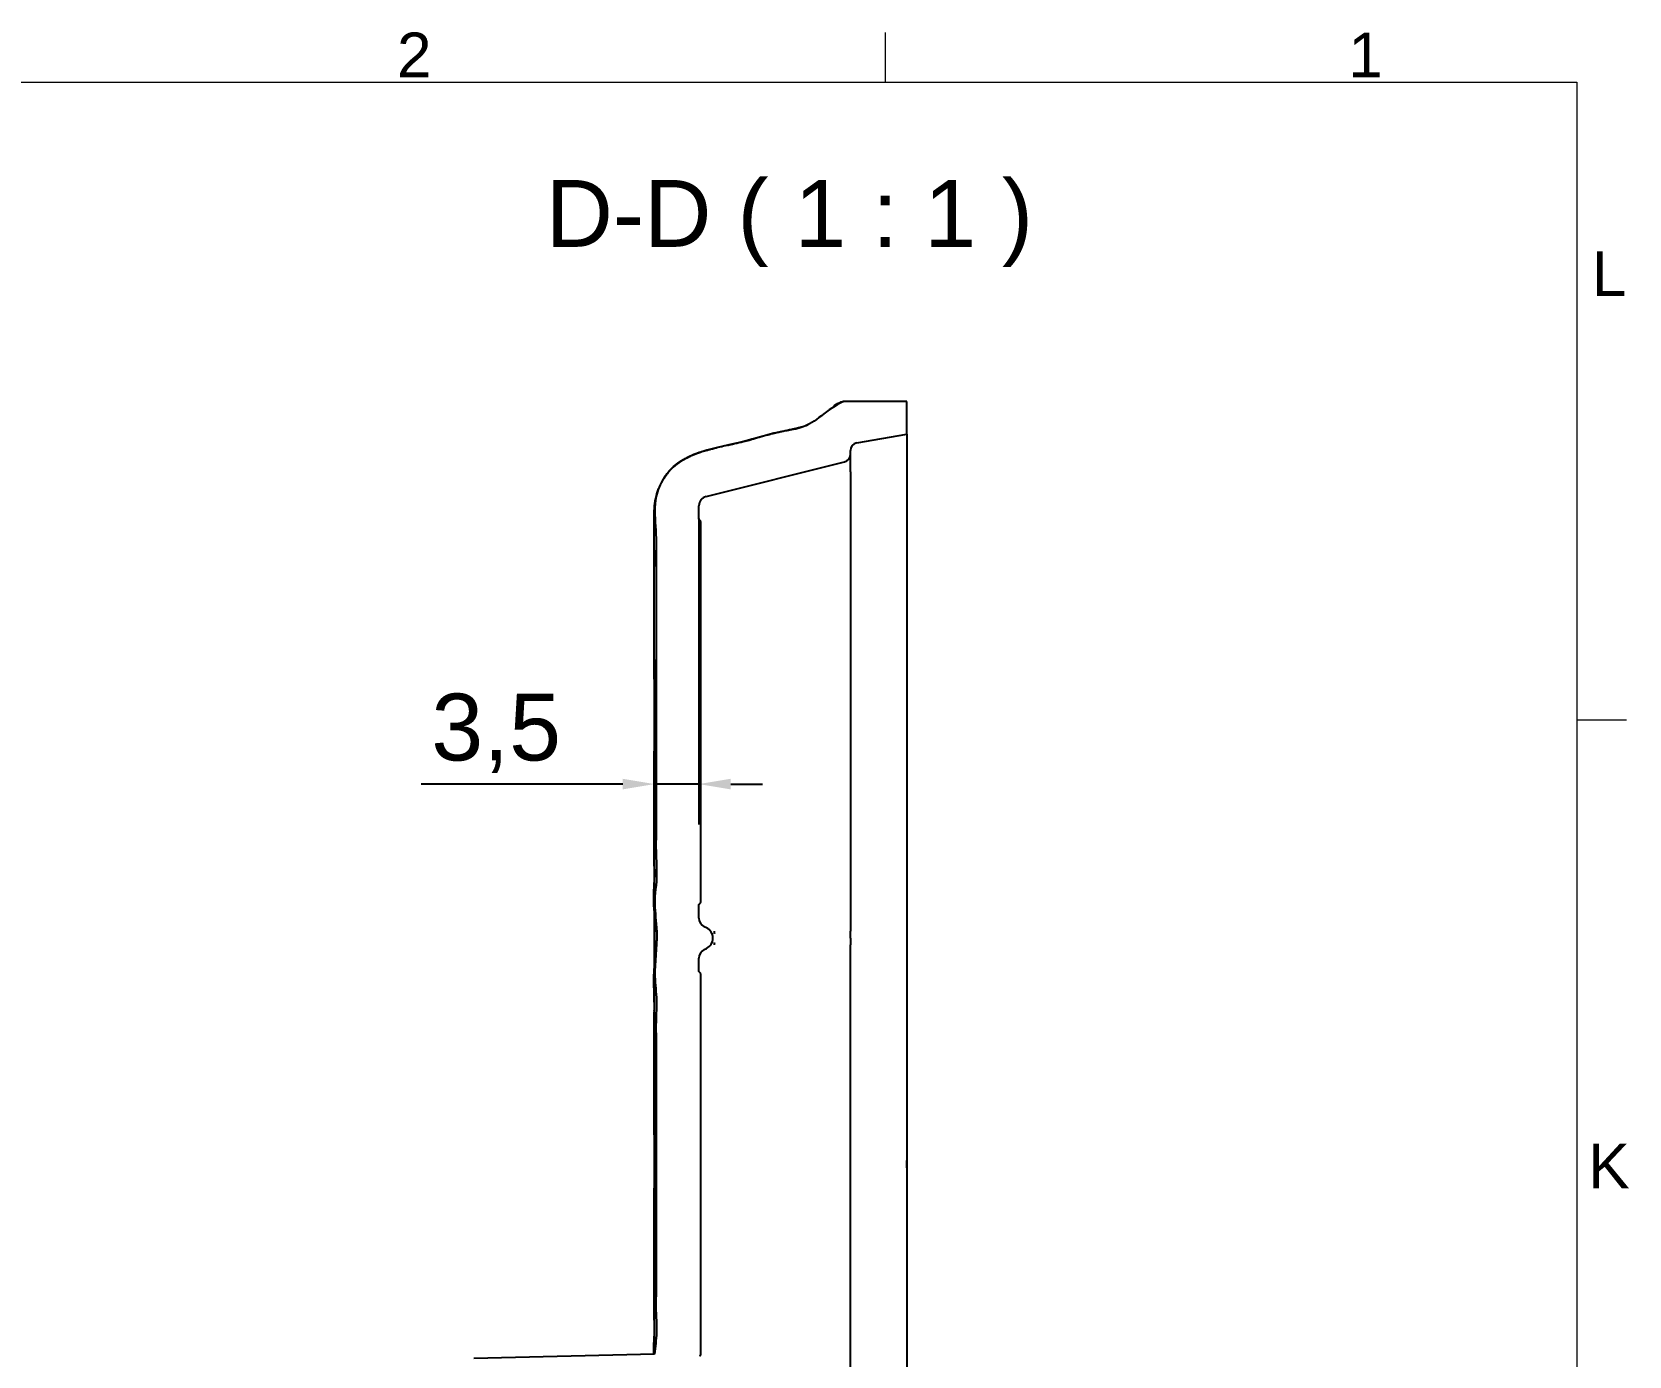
# Model space of a CAD drawing. Header units: millimetres. Extents: x 0 to 1486, y 0 to 1051.
# Drawn here: x 1309.6 to 1466.4, y 901.2 to 1031.2 of the extents above; entities that cross this region are included whole.
import ezdxf

# ---------------------------------------------------------------- set-up
doc = ezdxf.new("R2010")
doc.units = ezdxf.units.MM
doc.header["$LTSCALE"] = 1.25
for name, color, linetype, lineweight, true_color in [('Bemaßungen(DIN)', 7, 'Continuous', 5, 0x262659), ('Bruchlinien(DIN)', 7, 'Continuous', 9, 0x262659), ('Schraffur', 7, 'Continuous', 9, 0x1e1e47), ('Sichtbare Kanten(DIN)', 7, 'Continuous', 25, 0x262659), ('Skizziergeometrie(DIN)', 7, 'Continuous', 9, 0x262659), ('Symbole(DIN)', 7, 'Continuous', 15, 0x262659)]:
    doc.layers.add(name, color=color, linetype=linetype, lineweight=lineweight, true_color=true_color)
doc.styles.add('Aktuell-DIN', font='arial.ttf')
doc.styles.add('Aktuell-DINGroßer Text', font='arial.ttf')
doc.dimstyles.new('STANDARD-DIN', dxfattribs={"dimscale": 1.25, "dimtxt": 5.25, "dimasz": 2.5, "dimexe": 3.175, "dimexo": 0, "dimgap": 0.8, "dimtad": 1, "dimrnd": 1e-08, "dimtxsty": 'Aktuell-DINGroßer Text', "dimcen": 0.09, "dimdle": 10, "dimclrd": 256, "dimclre": 256, "dimclrt": 256, "dimazin": 2, "dimtfac": 0.666667, "dimtmove": 0, "dimatfit": 3, "dimfxl": 1, "dimtolj": 1, "dimlwd": 25, "dimlwe": 25, "dimarcsym": 0})

# ---------------------------------------------------------------- blocks, each defined once
blk = doc.blocks.new('Ränder Standardrahmen')
at = {"layer": 'Skizziergeometrie(DIN)'}
for p, q in [((1114.69, 821), (1114.69, 824.9)), ((1169, 770.92), (1172.9, 770.92))]:
    blk.add_line(p, q, dxfattribs=at)
at = {"layer": 'Skizziergeometrie(DIN)', "flags": 128}
blk.add_lwpolyline([(20, 20), (20, 821), (1169, 821), (1169, 20), (20, 20)], dxfattribs=at)
at = {"layer": 'Symbole(DIN)', "color": 179, "true_color": 0x262659, "char_height": 3.5, "attachment_point": 7, "style": 'Aktuell-DIN'}
for s, insert in [('2', (1076.32, 821.4)), ('1', (1151.04, 821.4)), ('L', (1170.17, 804.21)), ('K', (1169.89, 734.13))]:
    blk.add_mtext(s, dxfattribs=dict(at, insert=insert))
blk = doc.blocks.new('*D90')
at = {"layer": 'Bemaßungen(DIN)', "color": 250, "linetype": 'Continuous', "lineweight": 25, "true_color": 0x3f3f3f, "transparency": 16777216}
for p, q in [((1375.04, 983.41), (1375.04, 953.38)), ((1370.69, 901.4), (1370.69, 961.32)), ((1367.57, 957.35), (1347.77, 957.35)), ((1375.04, 957.35), (1370.69, 957.35)), ((1378.17, 957.35), (1381.29, 957.35))]:
    blk.add_line(p, q, dxfattribs=at)
at = {"layer": 'Bemaßungen(DIN)', "color": 250, "linetype": 'Continuous', "true_color": 0x3f3f3f, "transparency": 16777216}
for points in [[(1367.57, 957.87), (1367.57, 956.83), (1370.69, 957.35)], [(1378.17, 957.87), (1378.17, 956.83), (1375.04, 957.35)]]:
    blk.add_solid(points, dxfattribs=at)
at = {"layer": 'Defpoints', "color": 0, "linetype": 'Continuous', "transparency": 16777216}
for p in [(1375.04, 983.41), (1370.69, 957.35), (1370.69, 901.4)]:
    blk.add_point(p, dxfattribs=at)
at = {"layer": 'Bemaßungen(DIN)', "color": 179, "linetype": 'Continuous', "lineweight": 25, "true_color": 0x262659, "transparency": 16777216, "insert": (1348.77, 966.23), "char_height": 6.562, "attachment_point": 1, "style": 'Aktuell-DINGroßer Text'}
blk.add_mtext('\\A1;3,5', dxfattribs=at)

msp = doc.modelspace()

# ---------------------------------------------------------------- hatches: boundary and pattern name
at = {"layer": 'Schraffur'}
h = msp.add_hatch(dxfattribs=at)
h.set_pattern_fill('ANSI31', color=256, scale=31.75, style=0)
h.set_pattern_definition([(45, (0, 0), (-2.80633, 2.80633), [])])
h.paths.add_polyline_path([(1395.47, 919.666), (1395.47, 920.387), (1395.457, 920.387), (1395.457, 919.666)])

# ---------------------------------------------------------------- linework, layer by layer
at = {"layer": 'Bruchlinien(DIN)'}
for points in [[(1387.261, 993.673), (1387.276, 993.685), (1387.291, 993.697), (1387.306, 993.709)], [(1370.61, 901.396), (1370.61, 901.417), (1370.609, 901.438), (1370.609, 901.46)]]:
    msp.add_open_spline(points, degree=3, dxfattribs=at)
at = {"layer": 'Sichtbare Kanten(DIN)'}
for p, q in [((1389.096, 994.903), (1389.112, 994.903)), ((1389.122, 994.903), (1389.252, 994.903)), ((1389.253, 994.903), (1389.253, 994.903)), ((1395.457, 994.903), (1389.253, 994.903)), ((1395.457, 991.714), (1395.457, 994.903)), ((1382.138, 991.735), (1382.139, 991.735)), ((1390.54, 990.847), (1395.457, 991.714)), ((1395.457, 991.714), (1395.457, 990.729)), ((1389.92, 989.699), (1389.92, 990.109)), ((1389.92, 988.001), (1389.92, 989.699)), ((1395.457, 990.729), (1395.457, 920.387)), ((1375.756, 985.581), (1389.351, 988.971)), ((1389.92, 988.001), (1389.92, 942.899)), ((1375.045, 983.41), (1375.045, 984.672)), ((1375.232, 945.804), (1375.232, 983.076)), ((1375.045, 944.187), (1375.045, 945.47)), ((1375.79, 943.237), (1375.57, 943.345)), ((1389.92, 942.227), (1389.92, 942.899)), ((1375.57, 941.109), (1375.79, 941.216)), ((1389.92, 942.227), (1389.92, 941.555)), ((1389.92, 898.499), (1389.92, 941.555)), ((1375.045, 938.997), (1375.045, 940.267)), ((1375.232, 901.391), (1375.232, 938.664)), ((1395.457, 920.387), (1395.457, 919.666)), ((1395.47, 920.387), (1395.457, 920.387)), ((1395.457, 919.666), (1395.47, 919.666)), ((1395.457, 919.666), (1395.457, 849.324)), ((1395.47, 919.666), (1395.47, 920.387)), ((1370.691, 901.398), (1352.957, 900.964))]:
    msp.add_line(p, q, dxfattribs=at)
for centre, radius, start, end in [((1389.17, 989.699), 0.75, 284, 0), ((1390.67, 990.109), 0.75, 100, 180), ((1375.982, 984.672), 0.938, 104, 180), ((1375.982, 944.187), 0.938, 180, 243.9136), ((1375.295, 942.227), 1.125, 296.0864, 63.9136), ((1375.982, 940.267), 0.938, 116.0864, 180)]:
    msp.add_arc(centre, radius, start, end, dxfattribs=at)
for centre, major_axis, ratio, start_param, end_param in [((1376.585, 942.86), (-0.281, -0.138), 0.6990486, 6.2831847, 6.8238076), ((1376.621, 942.899), (0, 0.313), 0.2419219, 1.5708034, 2.5133213), ((1376.585, 941.594), (-0.281, 0.138), 0.6990486, 5.7459728, 6.2831862), ((1376.621, 941.555), (0, 0.313), 0.2419219, 0.6282714, 1.5707892)]:
    msp.add_ellipse(centre, major_axis=major_axis, ratio=ratio, start_param=start_param, end_param=end_param, dxfattribs=at)
for points, knots in [([(1389.253, 994.903), (1388.991, 994.786), (1388.711, 994.641), (1387.572, 993.957), (1387.01, 993.433), (1385.095, 992.136), (1384.047, 992.137), (1381.793, 991.68), (1380.964, 991.391), (1378.126, 990.639), (1376.616, 990.396), (1374.716, 989.788), (1373.89, 989.471), (1372.58, 988.55), (1372.048, 988.057), (1371.247, 986.817), (1370.984, 986.203), (1370.638, 984.617), (1370.727, 983.664), (1370.843, 981.613), (1370.859, 980.561), (1370.851, 975.711), (1370.846, 972.461), (1370.855, 965.122), (1370.87, 961.034), (1370.837, 955.322), (1370.871, 953.697), (1370.809, 950.509), (1370.873, 950.378), (1370.907, 947.255), (1370.693, 946.68), (1370.722, 944.68), (1370.875, 943.952), (1370.935, 941.23), (1370.694, 939.883), (1370.753, 937.659), (1370.856, 936.903), (1370.903, 935.199), (1370.823, 934.586), (1370.837, 932.147), (1370.863, 931.166), (1370.843, 928.734), (1370.855, 927.282), (1370.842, 921.639), (1370.848, 917.447), (1370.855, 911.957), (1370.841, 911.385), (1370.846, 909.393), (1370.877, 908.863), (1370.837, 906.837), (1370.803, 906.304), (1370.861, 904.785), (1370.906, 904.182), (1370.873, 902.697), (1370.733, 902.086), (1370.691, 901.398)], [-8.212245, -8.212245, -8.212245, -8.212245, -8.0964817, -8.0964817, -7.7735568, -7.7735568, -7.1582184, -7.1582184, -6.7062335, -6.7062335, -6.0271184, -6.0271184, -5.7060989, -5.7060989, -5.490692, -5.490692, -5.322111, -5.322111, -5.0678678, -5.0678678, -4.7910954, -4.7910954, -4.2285052, -4.2285052, -3.5209875, -3.5209875, -3.2398157, -3.2398157, -2.9690243, -2.9690243, -2.699243, -2.699243, -2.4824374, -2.4824374, -2.1782345, -2.1782345, -2.0108675, -2.0108675, -1.8286131, -1.8286131, -1.7059983, -1.7059983, -1.5245831, -1.5245831, -1.0007119, -1.0007119, -0.8384412, -0.8384412, -0.6244585, -0.6244585, -0.4605753, -0.4605753, -0.3532613, -0.3532613, -0.1964448, -0.1964448, -0.1964448, -0.1964448]), ([(1388.29, 994.474), (1388.354, 994.518), (1388.415, 994.558), (1388.527, 994.627), (1388.575, 994.656), (1388.697, 994.723), (1388.75, 994.75), (1388.875, 994.81), (1388.948, 994.843), (1389.047, 994.884), (1389.071, 994.894), (1389.095, 994.903)], [0.508171, 0.508171, 0.508171, 0.508171, 0.57762999, 0.57762999, 0.61643293, 0.61643293, 0.6372295, 0.6372295, 0.65866568, 0.65866568, 0.66533064, 0.66533064, 0.66533064, 0.66533064]), ([(1377.645, 990.583), (1378.045, 990.675), (1378.442, 990.767), (1378.956, 990.89), (1379.161, 990.939), (1379.54, 991.032), (1379.715, 991.075), (1380.011, 991.147), (1380.134, 991.177), (1380.261, 991.208), (1380.266, 991.21), (1380.271, 991.211)], [0, 0, 0, 0, 0.10360424, 0.10360424, 0.15713834, 0.15713834, 0.20003742, 0.20003742, 0.2303044, 0.2303044, 0.23159723, 0.23159723, 0.23159723, 0.23159723]), ([(1377.845, 990.614), (1377.845, 990.614), (1377.845, 990.614), (1377.849, 990.615), (1377.851, 990.615), (1377.858, 990.617), (1377.863, 990.618), (1377.877, 990.621), (1377.886, 990.623), (1377.903, 990.627), (1377.911, 990.629), (1377.934, 990.634), (1377.948, 990.637), (1377.994, 990.648), (1378.025, 990.655), (1378.15, 990.683), (1378.245, 990.705), (1378.624, 990.792), (1378.913, 990.86), (1379.35, 990.967), (1379.508, 991.007), (1380.145, 991.172), (1380.662, 991.324), (1381.312, 991.512), (1381.457, 991.553), (1381.674, 991.613), (1381.748, 991.633), (1381.861, 991.664), (1381.902, 991.675), (1381.953, 991.688), (1381.967, 991.692), (1381.988, 991.697), (1381.996, 991.699), (1382.009, 991.702), (1382.014, 991.704), (1382.021, 991.705), (1382.024, 991.706), (1382.026, 991.707)], [0.0474814, 0.0474814, 0.0474814, 0.0474814, 0.05232103, 0.05232103, 0.05557847, 0.05557847, 0.05863564, 0.05863564, 0.0614263, 0.0614263, 0.06365918, 0.06365918, 0.06731137, 0.06731137, 0.07506196, 0.07506196, 0.09829437, 0.09829437, 0.16843159, 0.16843159, 0.20994454, 0.20994454, 0.33644566, 0.33644566, 0.37256235, 0.37256235, 0.39083499, 0.39083499, 0.40102462, 0.40102462, 0.40556793, 0.40556793, 0.40955478, 0.40955478, 0.41406585, 0.41406585, 0.41905287, 0.41905287, 0.41905287, 0.41905287]), ([(1379.677, 991.05), (1379.677, 991.051), (1379.677, 991.051), (1379.711, 991.059), (1379.736, 991.066), (1379.778, 991.076), (1379.793, 991.08), (1379.828, 991.09), (1379.835, 991.092), (1379.835, 991.092)], [7.748400002, 7.748400002, 7.748400002, 7.748400002, 7.74842541, 7.74842541, 7.761405755, 7.761405755, 7.776894877, 7.776894877, 7.810236433, 7.810236433, 7.810236433, 7.810236433]), ([(1379.964, 991.126), (1379.965, 991.127), (1379.966, 991.127), (1380.013, 991.139), (1380.053, 991.15), (1380.129, 991.17), (1380.161, 991.179), (1380.222, 991.195), (1380.241, 991.2), (1380.245, 991.201), (1380.245, 991.201), (1380.245, 991.201)], [7.109578879, 7.109578879, 7.109578879, 7.109578879, 7.109883155, 7.109883155, 7.128397646, 7.128397646, 7.152069282, 7.152069282, 7.187012535, 7.187012535, 7.190169941, 7.190169941, 7.190169941, 7.190169941]), ([(1381.797, 991.646), (1381.797, 991.646), (1381.797, 991.646), (1381.806, 991.649), (1381.84, 991.658), (1381.891, 991.671)], [0.389806919, 0.389806919, 0.389806919, 0.389806919, 0.396551962, 0.396551962, 0.44588358, 0.44588358, 0.44588358, 0.44588358]), ([(1381.891, 991.672), (1381.909, 991.676), (1381.928, 991.681), (1381.996, 991.699), (1382.059, 991.716), (1382.208, 991.754), (1382.247, 991.764), (1382.247, 991.764)], [0.44611592, 0.44611592, 0.44611592, 0.44611592, 0.46276088, 0.46276088, 0.50007002, 0.50007002, 0.56556289, 0.56556289, 0.56556289, 0.56556289]), ([(1382.214, 991.755), (1382.216, 991.756), (1382.218, 991.756), (1382.253, 991.765), (1382.304, 991.778), (1382.463, 991.818), (1382.587, 991.848), (1382.846, 991.907), (1382.938, 991.927), (1383.051, 991.951), (1383.08, 991.957), (1383.122, 991.966), (1383.13, 991.968), (1383.131, 991.968), (1383.131, 991.968), (1383.131, 991.968)], [0.6630415, 0.6630415, 0.6630415, 0.6630415, 0.66474382, 0.66474382, 0.70069085, 0.70069085, 0.75781713, 0.75781713, 0.81294791, 0.81294791, 0.8643752, 0.8643752, 0.95099508, 0.95099508, 0.95344292, 0.95344292, 0.95344292, 0.95344292]), ([(1382.315, 991.781), (1382.346, 991.789), (1382.381, 991.798), (1382.515, 991.831), (1382.629, 991.858), (1382.865, 991.912), (1382.988, 991.938), (1383.077, 991.956), (1383.088, 991.959), (1383.099, 991.961)], [0.01797576, 0.01797576, 0.01797576, 0.01797576, 0.03446416, 0.03446416, 0.07738283, 0.07738283, 0.11901082, 0.11901082, 0.1255281, 0.1255281, 0.1255281, 0.1255281]), ([(1383.101, 991.961), (1383.102, 991.962), (1383.103, 991.962), (1383.144, 991.972), (1383.188, 991.982), (1383.357, 992.021), (1383.484, 992.05), (1383.687, 992.093), (1383.762, 992.109), (1383.967, 992.152), (1384.118, 992.183), (1384.413, 992.245), (1384.562, 992.276), (1384.997, 992.375), (1385.293, 992.449), (1385.59, 992.551), (1385.602, 992.555), (1385.614, 992.559)], [1.06148321, 1.06148321, 1.06148321, 1.06148321, 1.0619834, 1.0619834, 1.07754612, 1.07754612, 1.12130758, 1.12130758, 1.15379454, 1.15379454, 1.19709705, 1.19709705, 1.23608586, 1.23608586, 1.31034265, 1.31034265, 1.31341482, 1.31341482, 1.31341482, 1.31341482]), ([(1383.894, 992.137), (1383.953, 992.149), (1384.017, 992.163), (1384.24, 992.209), (1384.396, 992.242), (1384.558, 992.279), (1384.6, 992.289), (1384.704, 992.313), (1384.768, 992.329), (1384.936, 992.37), (1385.045, 992.399), (1385.344, 992.484), (1385.538, 992.545), (1385.733, 992.618), (1385.738, 992.62), (1385.742, 992.622)], [0.5089858, 0.5089858, 0.5089858, 0.5089858, 0.53333628, 0.53333628, 0.59409379, 0.59409379, 0.61021422, 0.61021422, 0.62941113, 0.62941113, 0.65884287, 0.65884287, 0.70917606, 0.70917606, 0.71041286, 0.71041286, 0.71041286, 0.71041286]), ([(1371.646, 987.434), (1371.703, 987.522), (1371.761, 987.607), (1371.97, 987.894), (1372.138, 988.093), (1372.547, 988.505), (1372.798, 988.714), (1373.481, 989.195), (1373.936, 989.438), (1374.742, 989.786), (1375.09, 989.911), (1375.66, 990.088), (1375.88, 990.15), (1376.218, 990.239), (1376.339, 990.27), (1376.526, 990.315), (1376.598, 990.333), (1376.687, 990.354), (1376.711, 990.359), (1376.755, 990.37), (1376.773, 990.374), (1376.808, 990.382), (1376.821, 990.385), (1376.844, 990.39), (1376.85, 990.392), (1376.85, 990.392)], [1.82513858, 1.82513858, 1.82513858, 1.82513858, 1.8508348, 1.8508348, 1.91266687, 1.91266687, 1.99041067, 1.99041067, 2.11310624, 2.11310624, 2.2016621, 2.2016621, 2.25622198, 2.25622198, 2.28629045, 2.28629045, 2.30597669, 2.30597669, 2.31524904, 2.31524904, 2.32578356, 2.32578356, 2.34044006, 2.34044006, 2.36097896, 2.36097896, 2.36097896, 2.36097896]), ([(1372.743, 988.652), (1372.743, 988.652), (1372.743, 988.652), (1372.744, 988.653), (1372.75, 988.658), (1372.77, 988.674), (1372.786, 988.687), (1372.832, 988.724), (1372.866, 988.75), (1372.968, 988.827), (1373.042, 988.881), (1373.253, 989.027), (1373.403, 989.123), (1373.762, 989.333), (1373.979, 989.446), (1374.331, 989.609), (1374.454, 989.663), (1374.681, 989.755), (1374.784, 989.795), (1375.039, 989.889), (1375.194, 989.941), (1375.529, 990.048), (1375.713, 990.101), (1375.985, 990.176), (1376.084, 990.202), (1376.239, 990.242), (1376.301, 990.258), (1376.402, 990.283), (1376.445, 990.293), (1376.511, 990.31), (1376.534, 990.315), (1376.571, 990.324), (1376.583, 990.327), (1376.594, 990.329), (1376.596, 990.33), (1376.596, 990.33)], [0.27883018, 0.27883018, 0.27883018, 0.27883018, 0.28008963, 0.28008963, 0.2894392, 0.2894392, 0.30085225, 0.30085225, 0.31833522, 0.31833522, 0.348494, 0.348494, 0.39756331, 0.39756331, 0.46807338, 0.46807338, 0.50286862, 0.50286862, 0.52938638, 0.52938638, 0.56815694, 0.56815694, 0.61557191, 0.61557191, 0.64383657, 0.64383657, 0.66484252, 0.66484252, 0.68230287, 0.68230287, 0.69771423, 0.69771423, 0.71701033, 0.71701033, 0.72908147, 0.72908147, 0.72908147, 0.72908147]), ([(1371.487, 987.182), (1371.621, 987.416), (1371.771, 987.641), (1372.123, 988.092), (1372.331, 988.316), (1372.911, 988.831), (1373.315, 989.096), (1373.726, 989.314)], [0.57517969, 0.57517969, 0.57517969, 0.57517969, 0.63957782, 0.63957782, 0.71237544, 0.71237544, 0.82582535, 0.82582535, 0.82582535, 0.82582535]), ([(1371.656, 987.448), (1371.663, 987.459), (1371.675, 987.476), (1371.721, 987.545), (1371.761, 987.606), (1371.923, 987.82), (1371.98, 987.891), (1372.04, 987.963), (1372.056, 987.982), (1372.064, 987.992), (1372.065, 987.994), (1372.065, 987.994)], [0.11370062, 0.11370062, 0.11370062, 0.11370062, 0.16062385, 0.16062385, 0.25625889, 0.25625889, 0.30180853, 0.30180853, 0.32306484, 0.32306484, 0.32932512, 0.32932512, 0.32932512, 0.32932512]), ([(1370.657, 978.594), (1370.657, 978.594), (1370.657, 978.595), (1370.657, 978.604), (1370.657, 978.616), (1370.656, 978.652), (1370.656, 978.68), (1370.656, 978.759), (1370.655, 978.816), (1370.654, 978.966), (1370.653, 979.067), (1370.651, 979.325), (1370.651, 979.489), (1370.65, 979.92), (1370.651, 980.191), (1370.656, 980.828), (1370.66, 981.213), (1370.663, 981.792), (1370.662, 981.993), (1370.658, 982.376), (1370.655, 982.574), (1370.647, 983.063), (1370.643, 983.357), (1370.65, 983.717), (1370.651, 983.781), (1370.655, 983.894), (1370.657, 983.942), (1370.66, 984.011), (1370.661, 984.032), (1370.663, 984.069), (1370.663, 984.086), (1370.665, 984.114), (1370.665, 984.125), (1370.667, 984.156), (1370.668, 984.172), (1370.669, 984.195), (1370.67, 984.203), (1370.671, 984.227), (1370.672, 984.239), (1370.675, 984.284), (1370.677, 984.314), (1370.683, 984.399), (1370.686, 984.434), (1370.693, 984.516), (1370.696, 984.559), (1370.707, 984.671), (1370.715, 984.746), (1370.726, 984.837), (1370.728, 984.849), (1370.73, 984.862)], [0.926313, 0.926313, 0.926313, 0.926313, 0.93110909, 0.93110909, 0.9409722, 0.9409722, 0.95472373, 0.95472373, 0.97493348, 0.97493348, 1.00437202, 1.00437202, 1.04697786, 1.04697786, 1.11365616, 1.11365616, 1.20429469, 1.20429469, 1.2790516, 1.2790516, 1.34514373, 1.34514373, 1.41800609, 1.41800609, 1.43348513, 1.43348513, 1.44511632, 1.44511632, 1.45009383, 1.45009383, 1.45434916, 1.45434916, 1.45792968, 1.45792968, 1.46518422, 1.46518422, 1.47230475, 1.47230475, 1.48832566, 1.48832566, 1.53634195, 1.53634195, 1.55963305, 1.55963305, 1.57713903, 1.57713903, 1.59857191, 1.59857191, 1.60179098, 1.60179098, 1.60179098, 1.60179098]), ([(1370.644, 983.655), (1370.647, 983.909), (1370.656, 984.162), (1370.7, 984.743), (1370.743, 985.071), (1370.811, 985.393)], [0.28223828, 0.28223828, 0.28223828, 0.28223828, 0.34317627, 0.34317627, 0.42200315, 0.42200315, 0.42200315, 0.42200315]), ([(1370.681, 984.365), (1370.681, 984.365), (1370.681, 984.367), (1370.682, 984.379), (1370.684, 984.394), (1370.689, 984.464), (1370.695, 984.533), (1370.724, 984.838), (1370.761, 985.113), (1370.801, 985.349), (1370.814, 985.426), (1370.859, 985.635), (1370.882, 985.731), (1370.945, 985.959), (1370.986, 986.091), (1371.046, 986.257), (1371.058, 986.289), (1371.071, 986.322)], [0.69323744, 0.69323744, 0.69323744, 0.69323744, 0.70051735, 0.70051735, 0.721343, 0.721343, 0.78382147, 0.78382147, 0.95657104, 0.95657104, 1.02374683, 1.02374683, 1.06286452, 1.06286452, 1.09989632, 1.09989632, 1.10869421, 1.10869421, 1.10869421, 1.10869421]), ([(1375.089, 983.314), (1375.082, 983.32), (1375.075, 983.327), (1375.063, 983.344), (1375.058, 983.353), (1375.048, 983.378), (1375.045, 983.394), (1375.045, 983.41)], [-0.0080354809, -0.0080354809, -0.0080354809, -0.0080354809, -0.0058678977, -0.0058678977, -0.0036945069, -0.0036945069, 0, 0, 0, 0]), ([(1375.143, 983.268), (1375.134, 983.276), (1375.125, 983.284), (1375.107, 983.299), (1375.098, 983.306), (1375.089, 983.314)], [-0.0056041468, -0.0056041468, -0.0056041468, -0.0056041468, -0.0028020453, -0.0028020453, -0.0000084554, -0.0000084554, -0.0000084554, -0.0000084554]), ([(1375.232, 983.076), (1375.232, 983.096), (1375.23, 983.116), (1375.22, 983.156), (1375.213, 983.175), (1375.187, 983.223), (1375.166, 983.249), (1375.143, 983.268)], [-0.015995973, -0.015995973, -0.015995973, -0.015995973, -0.011658944, -0.011658944, -0.0073149, -0.0073149, 0, 0, 0, 0]), ([(1370.662, 981.857), (1370.661, 981.987), (1370.66, 982.116), (1370.658, 982.315), (1370.657, 982.385), (1370.655, 982.455)], [0.137618542, 0.137618542, 0.137618542, 0.137618542, 0.168855138, 0.168855138, 0.185809707, 0.185809707, 0.185809707, 0.185809707]), ([(1370.855, 978.707), (1370.855, 978.708), (1370.855, 978.708), (1370.855, 978.708), (1370.855, 978.708), (1370.855, 978.709), (1370.855, 978.709), (1370.855, 978.711), (1370.855, 978.712), (1370.855, 978.714), (1370.855, 978.716), (1370.855, 978.724), (1370.856, 978.729), (1370.856, 978.788), (1370.856, 978.846), (1370.856, 979.087), (1370.856, 979.279), (1370.856, 979.562), (1370.856, 979.658), (1370.855, 979.851), (1370.855, 979.947), (1370.854, 980.084), (1370.853, 980.135), (1370.853, 980.214), (1370.852, 980.246), (1370.852, 980.299), (1370.851, 980.323), (1370.851, 980.328), (1370.851, 980.328), (1370.851, 980.328)], [0, 0, 0, 0, 0.0000327, 0.0000327, 0.00009811, 0.00009811, 0.00022892, 0.00022892, 0.00049054, 0.00049054, 0.00101379, 0.00101379, 0.00259132, 0.00259132, 0.0175697, 0.0175697, 0.06427335, 0.06427335, 0.08863964, 0.08863964, 0.11607158, 0.11607158, 0.13706937, 0.13706937, 0.15578534, 0.15578534, 0.17347783, 0.17347783, 0.17643584, 0.17643584, 0.17643584, 0.17643584]), ([(1370.644, 950.626), (1370.644, 950.72), (1370.644, 950.813), (1370.645, 951.028), (1370.646, 951.155), (1370.648, 951.512), (1370.651, 951.748), (1370.664, 952.997), (1370.653, 954.004), (1370.652, 956.296), (1370.669, 957.575), (1370.67, 961.19), (1370.68, 963.526), (1370.672, 967.213), (1370.666, 968.576), (1370.659, 971.127), (1370.66, 972.341), (1370.658, 974.143), (1370.656, 974.825), (1370.651, 976.374), (1370.648, 977.251), (1370.649, 978.406), (1370.651, 978.747), (1370.653, 979.092)], [2.7365569, 2.7365569, 2.7365569, 2.7365569, 2.7619543, 2.7619543, 2.7945529, 2.7945529, 2.8499769, 2.8499769, 3.0946993, 3.0946993, 3.4093604, 3.4093604, 3.9670408, 3.9670408, 4.2948134, 4.2948134, 4.5794322, 4.5794322, 4.7476173, 4.7476173, 4.9534358, 4.9534358, 5.0361739, 5.0361739, 5.0361739, 5.0361739]), ([(1370.661, 970.776), (1370.657, 971.271), (1370.654, 971.767), (1370.65, 972.881), (1370.651, 973.501), (1370.656, 974.189), (1370.657, 974.264), (1370.658, 974.339)], [1.87313338, 1.87313338, 1.87313338, 1.87313338, 1.99223126, 1.99223126, 2.14065004, 2.14065004, 2.15876985, 2.15876985, 2.15876985, 2.15876985]), ([(1370.844, 956.446), (1370.844, 956.993), (1370.846, 957.542), (1370.846, 959.581), (1370.842, 961.067), (1370.845, 964.098), (1370.842, 965.636), (1370.844, 967.682), (1370.845, 968.191), (1370.847, 968.871), (1370.848, 969.042), (1370.849, 969.281), (1370.849, 969.351), (1370.849, 969.474), (1370.849, 969.528), (1370.85, 969.578)], [2.4735451, 2.4735451, 2.4735451, 2.4735451, 2.6052303, 2.6052303, 2.9634936, 2.9634936, 3.3326428, 3.3326428, 3.4552285, 3.4552285, 3.4961082, 3.4961082, 3.5129021, 3.5129021, 3.5262158, 3.5262158, 3.5262158, 3.5262158]), ([(1370.667, 958.083), (1370.667, 958.157), (1370.667, 958.231), (1370.667, 960.06), (1370.671, 961.827), (1370.674, 964.494), (1370.674, 965.399), (1370.674, 966.303)], [0.85609326, 0.85609326, 0.85609326, 0.85609326, 0.87395653, 0.87395653, 1.29719522, 1.29719522, 1.51418792, 1.51418792, 1.51418792, 1.51418792]), ([(1370.644, 950.51), (1370.644, 950.608), (1370.643, 950.705), (1370.643, 950.88), (1370.643, 950.949), (1370.644, 951.115), (1370.644, 951.213), (1370.646, 951.469), (1370.647, 951.627), (1370.652, 952.029), (1370.655, 952.274), (1370.657, 952.517)], [0.23027809, 0.23027809, 0.23027809, 0.23027809, 0.26085838, 0.26085838, 0.27845972, 0.27845972, 0.30209121, 0.30209121, 0.3399021, 0.3399021, 0.39880479, 0.39880479, 0.39880479, 0.39880479]), ([(1370.685, 948.128), (1370.685, 948.137), (1370.685, 948.147), (1370.685, 948.176), (1370.686, 948.197), (1370.686, 948.253), (1370.686, 948.29), (1370.685, 948.393), (1370.685, 948.462), (1370.683, 948.662), (1370.68, 948.796), (1370.669, 949.241), (1370.659, 949.554), (1370.649, 950.005), (1370.646, 950.149), (1370.644, 950.39), (1370.644, 950.489), (1370.644, 950.645), (1370.645, 950.706), (1370.645, 950.797), (1370.645, 950.83), (1370.646, 950.877), (1370.646, 950.893), (1370.646, 950.914), (1370.646, 950.92), (1370.646, 950.924), (1370.646, 950.925), (1370.646, 950.925)], [2.0198872, 2.0198872, 2.0198872, 2.0198872, 2.02580683, 2.02580683, 2.03465008, 2.03465008, 2.04501423, 2.04501423, 2.06160395, 2.06160395, 2.09369024, 2.09369024, 2.16845956, 2.16845956, 2.20366639, 2.20366639, 2.22945888, 2.22945888, 2.24778358, 2.24778358, 2.26030822, 2.26030822, 2.26867004, 2.26867004, 2.2747354, 2.2747354, 2.27706569, 2.27706569, 2.27706569, 2.27706569]), ([(1370.883, 948.209), (1370.884, 948.232), (1370.885, 948.258), (1370.888, 948.349), (1370.889, 948.426), (1370.891, 948.581), (1370.891, 948.659), (1370.89, 948.782), (1370.89, 948.829), (1370.889, 948.904), (1370.888, 948.934), (1370.888, 948.968), (1370.888, 948.975), (1370.887, 948.985), (1370.887, 948.988), (1370.887, 948.991), (1370.887, 948.991), (1370.887, 948.992), (1370.887, 948.992), (1370.887, 948.992)], [6.110878493, 6.110878493, 6.110878493, 6.110878493, 6.120269459, 6.120269459, 6.141520662, 6.141520662, 6.161331742, 6.161331742, 6.17338118, 6.17338118, 6.181860291, 6.181860291, 6.183954088, 6.183954088, 6.185000689, 6.185000689, 6.185033391, 6.185033391, 6.185049743, 6.185049743, 6.185049743, 6.185049743]), ([(1370.612, 945.807), (1370.612, 945.807), (1370.612, 945.814), (1370.611, 945.857), (1370.61, 945.909), (1370.61, 945.973), (1370.609, 945.998), (1370.609, 946.052), (1370.609, 946.073), (1370.609, 946.118), (1370.609, 946.14), (1370.609, 946.198), (1370.609, 946.237), (1370.61, 946.317), (1370.61, 946.355), (1370.612, 946.436), (1370.613, 946.479), (1370.618, 946.646), (1370.623, 946.772), (1370.635, 947.057), (1370.644, 947.217), (1370.658, 947.473), (1370.663, 947.574), (1370.673, 947.759), (1370.676, 947.844), (1370.681, 947.978), (1370.683, 948.03), (1370.685, 948.117), (1370.686, 948.15), (1370.686, 948.157), (1370.686, 948.157), (1370.686, 948.157)], [1.48427663, 1.48427663, 1.48427663, 1.48427663, 1.49986879, 1.49986879, 1.54651324, 1.54651324, 1.57765921, 1.57765921, 1.59294652, 1.59294652, 1.60327298, 1.60327298, 1.61564328, 1.61564328, 1.62541071, 1.62541071, 1.63586309, 1.63586309, 1.66575319, 1.66575319, 1.70471781, 1.70471781, 1.73085114, 1.73085114, 1.75643781, 1.75643781, 1.77971022, 1.77971022, 1.80669533, 1.80669533, 1.80956975, 1.80956975, 1.80956975, 1.80956975]), ([(1370.791, 944.11), (1370.779, 944.183), (1370.765, 944.267), (1370.733, 944.469), (1370.714, 944.591), (1370.68, 944.832), (1370.665, 944.953), (1370.642, 945.159), (1370.634, 945.249), (1370.608, 945.613), (1370.607, 945.879), (1370.611, 946.197), (1370.614, 946.287), (1370.617, 946.411), (1370.619, 946.452), (1370.62, 946.494), (1370.621, 946.505), (1370.621, 946.52), (1370.622, 946.527), (1370.622, 946.527), (1370.622, 946.527), (1370.622, 946.527)], [1.13564793, 1.13564793, 1.13564793, 1.13564793, 1.15864862, 1.15864862, 1.1877987, 1.1877987, 1.2168466, 1.2168466, 1.24055903, 1.24055903, 1.32260917, 1.32260917, 1.35751793, 1.35751793, 1.37739621, 1.37739621, 1.3840002, 1.3840002, 1.39011085, 1.39011085, 1.39027594, 1.39027594, 1.39027594, 1.39027594]), ([(1370.887, 941.748), (1370.897, 941.996), (1370.903, 942.245), (1370.903, 942.629), (1370.901, 942.765), (1370.895, 942.991), (1370.891, 943.082), (1370.885, 943.209), (1370.883, 943.246), (1370.88, 943.307), (1370.878, 943.331), (1370.875, 943.377), (1370.874, 943.398), (1370.872, 943.429), (1370.871, 943.44), (1370.87, 943.459), (1370.869, 943.466), (1370.866, 943.519), (1370.865, 943.52), (1370.863, 943.552), (1370.863, 943.552), (1370.861, 943.569), (1370.861, 943.576), (1370.857, 943.609), (1370.856, 943.621), (1370.852, 943.654), (1370.85, 943.669), (1370.845, 943.708), (1370.842, 943.73), (1370.835, 943.783), (1370.832, 943.812), (1370.818, 943.913), (1370.807, 943.996), (1370.78, 944.189), (1370.763, 944.302), (1370.723, 944.586), (1370.7, 944.758), (1370.668, 945.031), (1370.657, 945.135), (1370.64, 945.327), (1370.634, 945.416), (1370.625, 945.574), (1370.622, 945.639), (1370.619, 945.711), (1370.618, 945.731), (1370.618, 945.743), (1370.618, 945.745), (1370.618, 945.745)], [0, 0, 0, 0, 0.05966227, 0.05966227, 0.09226116, 0.09226116, 0.11402075, 0.11402075, 0.1230441, 0.1230441, 0.12910657, 0.12910657, 0.13524476, 0.13524476, 0.14030939, 0.14030939, 0.14554645, 0.14554645, 0.18723336, 0.18723336, 0.29820172, 0.29820172, 0.37223313, 0.37223313, 0.39944279, 0.39944279, 0.41387428, 0.41387428, 0.42568037, 0.42568037, 0.43563855, 0.43563855, 0.45691871, 0.45691871, 0.48503357, 0.48503357, 0.52784349, 0.52784349, 0.5552651, 0.5552651, 0.58241396, 0.58241396, 0.61420539, 0.61420539, 0.63670983, 0.63670983, 0.64429654, 0.64429654, 0.64429654, 0.64429654]), ([(1375.089, 945.566), (1375.098, 945.573), (1375.107, 945.581), (1375.125, 945.596), (1375.134, 945.604), (1375.143, 945.611)], [-0.005606582, -0.005606582, -0.005606582, -0.005606582, -0.0028097036, -0.0028097036, 0, 0, 0, 0]), ([(1375.143, 945.611), (1375.158, 945.624), (1375.172, 945.639), (1375.196, 945.672), (1375.206, 945.69), (1375.227, 945.74), (1375.232, 945.773), (1375.232, 945.804)], [-0.016090389, -0.016090389, -0.016090389, -0.016090389, -0.011741533, -0.011741533, -0.007398395, -0.007398395, -0.000028943, -0.000028943, -0.000028943, -0.000028943]), ([(1375.045, 945.47), (1375.045, 945.48), (1375.046, 945.49), (1375.051, 945.51), (1375.055, 945.52), (1375.067, 945.544), (1375.078, 945.556), (1375.089, 945.566)], [-0.0080133897, -0.0080133897, -0.0080133897, -0.0080133897, -0.0058333677, -0.0058333677, -0.0036602022, -0.0036602022, -0.0000140871, -0.0000140871, -0.0000140871, -0.0000140871]), ([(1370.659, 936.547), (1370.659, 936.547), (1370.659, 936.547), (1370.659, 936.547), (1370.659, 936.551), (1370.659, 936.563), (1370.658, 936.574), (1370.657, 936.615), (1370.657, 936.645), (1370.655, 936.704), (1370.654, 936.727), (1370.654, 936.753), (1370.654, 936.759), (1370.653, 936.769), (1370.653, 936.773), (1370.652, 936.804), (1370.651, 936.831), (1370.649, 936.897), (1370.648, 936.938), (1370.644, 937.061), (1370.641, 937.149), (1370.634, 937.418), (1370.629, 937.609), (1370.626, 937.9), (1370.626, 938.011), (1370.627, 938.193), (1370.628, 938.258), (1370.63, 938.405), (1370.631, 938.498), (1370.638, 938.72), (1370.641, 938.818), (1370.653, 939.035), (1370.661, 939.156), (1370.683, 939.438), (1370.699, 939.603), (1370.733, 939.931), (1370.752, 940.096), (1370.777, 940.321), (1370.785, 940.383), (1370.794, 940.464), (1370.796, 940.487), (1370.8, 940.518), (1370.801, 940.528), (1370.803, 940.55), (1370.804, 940.56), (1370.806, 940.578), (1370.807, 940.585), (1370.809, 940.605), (1370.81, 940.614), (1370.814, 940.647), (1370.816, 940.666), (1370.825, 940.753), (1370.838, 940.892), (1370.852, 941.08), (1370.856, 941.138), (1370.859, 941.188), (1370.86, 941.194), (1370.861, 941.212), (1370.861, 941.215), (1370.863, 941.246), (1370.863, 941.252), (1370.864, 941.267), (1370.864, 941.276), (1370.866, 941.298), (1370.866, 941.309), (1370.868, 941.334), (1370.868, 941.346), (1370.87, 941.381), (1370.871, 941.403), (1370.875, 941.48), (1370.878, 941.534), (1370.882, 941.628), (1370.884, 941.668), (1370.886, 941.716), (1370.886, 941.724), (1370.887, 941.734), (1370.887, 941.737), (1370.887, 941.742), (1370.887, 941.744), (1370.887, 941.747), (1370.887, 941.747), (1370.887, 941.747), (1370.887, 941.747), (1370.887, 941.748), (1370.887, 941.748), (1370.887, 941.748)], [3.95857986, 3.95857986, 3.95857986, 3.95857986, 3.95878419, 3.95878419, 3.96417336, 3.96417336, 3.97197191, 3.97197191, 3.9953355, 3.9953355, 4.03044089, 4.03044089, 4.04274947, 4.04274947, 4.05201306, 4.05201306, 4.06463742, 4.06463742, 4.07922771, 4.07922771, 4.10587481, 4.10587481, 4.15832249, 4.15832249, 4.19472579, 4.19472579, 4.23442749, 4.23442749, 4.28945838, 4.28945838, 4.32077363, 4.32077363, 4.35222291, 4.35222291, 4.39277834, 4.39277834, 4.43277104, 4.43277104, 4.44779612, 4.44779612, 4.45387151, 4.45387151, 4.45716588, 4.45716588, 4.4619491, 4.4619491, 4.4676469, 4.4676469, 4.47952793, 4.47952793, 4.51510952, 4.51510952, 4.62226617, 4.62226617, 4.69663562, 4.69663562, 4.73712292, 4.73712292, 4.7674851, 4.7674851, 4.77263134, 4.77263134, 4.77646105, 4.77646105, 4.77976969, 4.77976969, 4.7828853, 4.7828853, 4.78836899, 4.78836899, 4.80133088, 4.80133088, 4.81103931, 4.81103931, 4.81285955, 4.81285955, 4.81354214, 4.81354214, 4.81405408, 4.81405408, 4.81411047, 4.81411047, 4.81413866, 4.81413866, 4.81415275, 4.81415275, 4.81415275, 4.81415275]), ([(1370.705, 939.662), (1370.71, 939.72), (1370.714, 939.778), (1370.733, 940.024), (1370.75, 940.216), (1370.781, 940.528), (1370.794, 940.65), (1370.817, 940.864), (1370.828, 940.959), (1370.84, 941.072), (1370.843, 941.099), (1370.848, 941.142), (1370.85, 941.161), (1370.853, 941.185), (1370.853, 941.19), (1370.855, 941.202), (1370.855, 941.208), (1370.857, 941.229), (1370.859, 941.244), (1370.863, 941.281), (1370.865, 941.302), (1370.867, 941.322)], [0.55170773, 0.55170773, 0.55170773, 0.55170773, 0.56608992, 0.56608992, 0.61188975, 0.61188975, 0.64147123, 0.64147123, 0.66514606, 0.66514606, 0.67268266, 0.67268266, 0.67887849, 0.67887849, 0.68456205, 0.68456205, 0.68933462, 0.68933462, 0.70365296, 0.70365296, 0.72482279, 0.72482279, 0.72482279, 0.72482279]), ([(1370.662, 936.376), (1370.661, 936.439), (1370.659, 936.5), (1370.655, 936.664), (1370.652, 936.762), (1370.648, 936.922), (1370.646, 936.975), (1370.64, 937.181), (1370.634, 937.391), (1370.627, 937.781), (1370.625, 937.971), (1370.627, 938.234), (1370.628, 938.323), (1370.631, 938.507), (1370.634, 938.618), (1370.641, 938.784)], [0.32271798, 0.32271798, 0.32271798, 0.32271798, 0.34031085, 0.34031085, 0.37208855, 0.37208855, 0.40283417, 0.40283417, 0.4653205, 0.4653205, 0.52659583, 0.52659583, 0.5715063, 0.5715063, 0.63009855, 0.63009855, 0.63009855, 0.63009855]), ([(1375.089, 938.901), (1375.082, 938.908), (1375.075, 938.915), (1375.063, 938.931), (1375.058, 938.94), (1375.048, 938.966), (1375.045, 938.982), (1375.045, 938.997)], [-0.0080354745, -0.0080354745, -0.0080354745, -0.0080354745, -0.0058678934, -0.0058678934, -0.0036945048, -0.0036945048, 0, 0, 0, 0]), ([(1375.143, 938.856), (1375.134, 938.864), (1375.125, 938.871), (1375.107, 938.886), (1375.098, 938.894), (1375.089, 938.901)], [-0.0056041479, -0.0056041479, -0.0056041479, -0.0056041479, -0.0028020459, -0.0028020459, -0.0000084554, -0.0000084554, -0.0000084554, -0.0000084554]), ([(1375.232, 938.664), (1375.232, 938.684), (1375.23, 938.704), (1375.22, 938.743), (1375.213, 938.763), (1375.187, 938.811), (1375.166, 938.836), (1375.143, 938.856)], [-0.015995977, -0.015995977, -0.015995977, -0.015995977, -0.011658947, -0.011658947, -0.007314901, -0.007314901, 0, 0, 0, 0]), ([(1370.669, 935.084), (1370.67, 935.225), (1370.671, 935.37), (1370.671, 935.61), (1370.671, 935.706), (1370.67, 935.873), (1370.669, 935.946), (1370.667, 936.106), (1370.666, 936.191), (1370.663, 936.338), (1370.662, 936.402), (1370.659, 936.536), (1370.658, 936.599), (1370.656, 936.652), (1370.656, 936.657), (1370.656, 936.663)], [3.72409481, 3.72409481, 3.72409481, 3.72409481, 3.75869195, 3.75869195, 3.78166231, 3.78166231, 3.79959936, 3.79959936, 3.82426036, 3.82426036, 3.84851895, 3.84851895, 3.88277683, 3.88277683, 3.88708492, 3.88708492, 3.88708492, 3.88708492]), ([(1370.658, 934.114), (1370.658, 934.114), (1370.658, 934.114), (1370.658, 934.117), (1370.658, 934.121), (1370.659, 934.134), (1370.659, 934.144), (1370.659, 934.171), (1370.659, 934.191), (1370.66, 934.248), (1370.66, 934.287), (1370.661, 934.397), (1370.662, 934.471), (1370.665, 934.67), (1370.666, 934.8), (1370.67, 935.154), (1370.672, 935.382), (1370.672, 935.761), (1370.671, 935.918), (1370.669, 936.085), (1370.668, 936.112), (1370.668, 936.149), (1370.667, 936.16), (1370.667, 936.18), (1370.667, 936.189), (1370.667, 936.199), (1370.667, 936.201), (1370.667, 936.205), (1370.667, 936.206), (1370.667, 936.206)], [3.25755411, 3.25755411, 3.25755411, 3.25755411, 3.25908193, 3.25908193, 3.26259422, 3.26259422, 3.26716378, 3.26716378, 3.27442983, 3.27442983, 3.28636587, 3.28636587, 3.30606811, 3.30606811, 3.33826019, 3.33826019, 3.39269521, 3.39269521, 3.42920849, 3.42920849, 3.43655447, 3.43655447, 3.43992114, 3.43992114, 3.44314523, 3.44314523, 3.44487636, 3.44487636, 3.44666521, 3.44666521, 3.44666521, 3.44666521]), ([(1370.646, 906.109), (1370.646, 906.111), (1370.646, 906.116), (1370.646, 906.129), (1370.646, 906.135), (1370.646, 906.15), (1370.646, 906.161), (1370.646, 906.183), (1370.646, 906.195), (1370.645, 906.226), (1370.645, 906.245), (1370.645, 906.304), (1370.645, 906.344), (1370.645, 906.503), (1370.645, 906.623), (1370.648, 907.101), (1370.653, 907.46), (1370.664, 908.359), (1370.665, 908.91), (1370.663, 909.609), (1370.662, 909.805), (1370.66, 910.095), (1370.659, 910.201), (1370.657, 910.426), (1370.657, 910.54), (1370.655, 910.937), (1370.655, 911.223), (1370.657, 912.364), (1370.661, 913.222), (1370.665, 916.652), (1370.676, 919.233), (1370.669, 923.741), (1370.662, 925.67), (1370.655, 928.321), (1370.656, 929.05), (1370.661, 929.833), (1370.661, 929.902), (1370.662, 930.02), (1370.662, 930.071), (1370.663, 930.151), (1370.663, 930.18), (1370.663, 930.23), (1370.663, 930.255), (1370.664, 930.356), (1370.664, 930.439), (1370.664, 930.704), (1370.663, 930.906), (1370.66, 931.336), (1370.658, 931.569), (1370.653, 932.217), (1370.65, 932.638), (1370.651, 933.372), (1370.653, 933.688), (1370.657, 934.018), (1370.657, 934.039), (1370.658, 934.075), (1370.658, 934.09), (1370.658, 934.11), (1370.658, 934.115), (1370.658, 934.124), (1370.658, 934.127), (1370.659, 934.135), (1370.659, 934.139), (1370.659, 934.143), (1370.659, 934.145), (1370.659, 934.146), (1370.659, 934.146), (1370.659, 934.146)], [0.935589, 0.935589, 0.935589, 0.935589, 0.9403742, 0.9403742, 0.9431, 0.9431, 0.9462277, 0.9462277, 0.9493092, 0.9493092, 0.9540686, 0.9540686, 0.9636892, 0.9636892, 0.9923976, 0.9923976, 1.0785141, 1.0785141, 1.209202, 1.209202, 1.2663241, 1.2663241, 1.2951494, 1.2951494, 1.3228976, 1.3228976, 1.3916773, 1.3916773, 1.5977726, 1.5977726, 2.2164072, 2.2164072, 2.6801586, 2.6801586, 2.8540639, 2.8540639, 2.870963, 2.870963, 2.8836772, 2.8836772, 2.8929339, 2.8929339, 2.9016759, 2.9016759, 2.9279766, 2.9279766, 2.9811298, 2.9811298, 3.0377437, 3.0377437, 3.138844, 3.138844, 3.214613, 3.214613, 3.2197737, 3.2197737, 3.2236558, 3.2236558, 3.2251111, 3.2251111, 3.2263569, 3.2263569, 3.2281897, 3.2281897, 3.2300056, 3.2300056, 3.2318199, 3.2318199, 3.2318199, 3.2318199]), ([(1370.651, 932.675), (1370.65, 932.951), (1370.65, 933.227), (1370.652, 933.707), (1370.655, 933.913), (1370.658, 934.189), (1370.66, 934.264), (1370.661, 934.357), (1370.661, 934.379), (1370.661, 934.399)], [0.00039706, 0.00039706, 0.00039706, 0.00039706, 0.06744571, 0.06744571, 0.11806729, 0.11806729, 0.1370742, 0.1370742, 0.14296508, 0.14296508, 0.14296508, 0.14296508]), ([(1370.849, 916.615), (1370.849, 916.619), (1370.849, 916.624), (1370.849, 916.65), (1370.849, 916.678), (1370.849, 916.748), (1370.849, 916.794), (1370.849, 916.907), (1370.849, 916.978), (1370.849, 917.095), (1370.849, 917.143), (1370.849, 917.205), (1370.849, 917.221), (1370.849, 917.553), (1370.849, 917.871), (1370.849, 918.502), (1370.848, 918.815), (1370.848, 919.61), (1370.848, 920.109), (1370.849, 921.032), (1370.849, 921.484), (1370.849, 922.113), (1370.849, 922.291), (1370.849, 922.606), (1370.849, 922.747), (1370.849, 922.929), (1370.849, 922.983), (1370.849, 923.092), (1370.848, 923.144), (1370.848, 923.231), (1370.848, 923.267), (1370.848, 923.328), (1370.848, 923.354), (1370.848, 923.405), (1370.848, 923.429), (1370.848, 923.493), (1370.848, 923.53), (1370.848, 923.618), (1370.848, 923.667), (1370.848, 923.77), (1370.848, 923.824), (1370.847, 923.97), (1370.847, 924.063), (1370.847, 924.346), (1370.848, 924.538), (1370.849, 924.905), (1370.849, 925.081), (1370.851, 925.8), (1370.853, 926.37), (1370.848, 927.358), (1370.844, 927.81), (1370.841, 928.772), (1370.844, 929.29), (1370.85, 929.833), (1370.851, 929.867), (1370.851, 929.915), (1370.852, 929.931), (1370.852, 929.958), (1370.852, 929.97), (1370.852, 929.996), (1370.853, 930.008), (1370.853, 930.027), (1370.853, 930.034), (1370.853, 930.05), (1370.853, 930.057), (1370.853, 930.077), (1370.853, 930.086), (1370.854, 930.109), (1370.854, 930.123), (1370.854, 930.161), (1370.854, 930.181), (1370.855, 930.265), (1370.856, 930.336), (1370.857, 930.491), (1370.857, 930.573), (1370.858, 930.74), (1370.858, 930.824), (1370.858, 931.06), (1370.858, 931.215), (1370.855, 931.571), (1370.852, 931.775), (1370.846, 932.13), (1370.843, 932.284), (1370.839, 932.49), (1370.838, 932.549), (1370.837, 932.628), (1370.837, 932.654), (1370.836, 932.681), (1370.836, 932.685), (1370.836, 932.693), (1370.836, 932.696), (1370.836, 932.699), (1370.836, 932.699), (1370.836, 932.699)], [0.9695924, 0.9695924, 0.9695924, 0.9695924, 0.9722431, 0.9722431, 0.9828485, 0.9828485, 0.9948647, 0.9948647, 1.0119585, 1.0119585, 1.0233085, 1.0233085, 1.02709, 1.02709, 1.1030747, 1.1030747, 1.1794193, 1.1794193, 1.2962032, 1.2962032, 1.4045178, 1.4045178, 1.4470982, 1.4470982, 1.4818942, 1.4818942, 1.4983583, 1.4983583, 1.5197772, 1.5197772, 1.5436966, 1.5436966, 1.566918, 1.566918, 1.5843749, 1.5843749, 1.5988245, 1.5988245, 1.6122576, 1.6122576, 1.6257597, 1.6257597, 1.6480863, 1.6480863, 1.6937526, 1.6937526, 1.736734, 1.736734, 1.8696411, 1.8696411, 1.9774208, 1.9774208, 2.1007451, 2.1007451, 2.1089582, 2.1089582, 2.1129118, 2.1129118, 2.1163959, 2.1163959, 2.1210544, 2.1210544, 2.1255955, 2.1255955, 2.1331728, 2.1331728, 2.1510941, 2.1510941, 2.1779541, 2.1779541, 2.1981828, 2.1981828, 2.2263425, 2.2263425, 2.2488797, 2.2488797, 2.269831, 2.269831, 2.3070013, 2.3070013, 2.3559035, 2.3559035, 2.3926533, 2.3926533, 2.4074989, 2.4074989, 2.415477, 2.415477, 2.4169728, 2.4169728, 2.4180946, 2.4180946, 2.4181093, 2.4181093, 2.4181093, 2.4181093]), ([(1370.656, 927.122), (1370.654, 927.625), (1370.653, 928.128), (1370.654, 929.147), (1370.658, 929.663), (1370.662, 930.318), (1370.663, 930.459), (1370.664, 930.599)], [2.41203834, 2.41203834, 2.41203834, 2.41203834, 2.53315499, 2.53315499, 2.65693947, 2.65693947, 2.69074525, 2.69074525, 2.69074525, 2.69074525]), ([(1370.832, 906.739), (1370.832, 906.739), (1370.832, 906.74), (1370.832, 906.74), (1370.832, 906.74), (1370.832, 906.741), (1370.832, 906.742), (1370.832, 906.749), (1370.832, 906.755), (1370.833, 906.776), (1370.833, 906.792), (1370.834, 906.855), (1370.835, 906.905), (1370.843, 907.203), (1370.85, 907.481), (1370.86, 908), (1370.862, 908.254), (1370.861, 908.629), (1370.861, 908.754), (1370.859, 908.985), (1370.858, 909.094), (1370.856, 909.264), (1370.855, 909.332), (1370.853, 909.442), (1370.853, 909.49), (1370.852, 909.57), (1370.851, 909.597), (1370.851, 909.639), (1370.851, 909.654), (1370.85, 909.683), (1370.85, 909.693), (1370.85, 909.716), (1370.85, 909.728), (1370.849, 909.756), (1370.849, 909.773), (1370.848, 909.836), (1370.847, 909.89), (1370.846, 910.01), (1370.845, 910.08), (1370.842, 910.335), (1370.841, 910.521), (1370.84, 911.166), (1370.844, 911.627), (1370.849, 912.289), (1370.85, 912.502), (1370.851, 912.862), (1370.852, 913.008), (1370.852, 913.346), (1370.851, 913.542), (1370.85, 913.965), (1370.849, 914.192), (1370.848, 914.655), (1370.847, 914.894), (1370.847, 915.372), (1370.847, 915.609), (1370.848, 915.876), (1370.848, 915.907), (1370.848, 915.937)], [0, 0, 0, 0, 0.00002954, 0.00002954, 0.00008863, 0.00008863, 0.0004352, 0.0004352, 0.00228382, 0.00228382, 0.00721728, 0.00721728, 0.02086389, 0.02086389, 0.08501149, 0.08501149, 0.14577176, 0.14577176, 0.17593347, 0.17593347, 0.20381337, 0.20381337, 0.22515553, 0.22515553, 0.24314937, 0.24314937, 0.26769989, 0.26769989, 0.28402979, 0.28402979, 0.29145411, 0.29145411, 0.2970251, 0.2970251, 0.30239677, 0.30239677, 0.31513196, 0.31513196, 0.3319439, 0.3319439, 0.37675196, 0.37675196, 0.48748577, 0.48748577, 0.54309726, 0.54309726, 0.57944619, 0.57944619, 0.62500472, 0.62500472, 0.68414537, 0.68414537, 0.74479454, 0.74479454, 0.80179033, 0.80179033, 0.80908111, 0.80908111, 0.80908111, 0.80908111]), ([(1370.664, 909.244), (1370.661, 909.5), (1370.658, 909.759), (1370.648, 910.793), (1370.637, 911.571), (1370.642, 912.349)], [0.98053197, 0.98053197, 0.98053197, 0.98053197, 1.04213979, 1.04213979, 1.22898083, 1.22898083, 1.22898083, 1.22898083]), ([(1370.684, 903.915), (1370.684, 903.957), (1370.683, 904), (1370.681, 904.168), (1370.678, 904.295), (1370.672, 904.583), (1370.667, 904.746), (1370.661, 905.007), (1370.658, 905.111), (1370.654, 905.276), (1370.653, 905.342), (1370.651, 905.443), (1370.651, 905.482), (1370.65, 905.548), (1370.649, 905.569), (1370.649, 905.592), (1370.649, 905.602), (1370.648, 905.629), (1370.648, 905.646), (1370.647, 905.685), (1370.647, 905.705), (1370.646, 905.752), (1370.646, 905.778), (1370.645, 905.874), (1370.644, 905.956), (1370.643, 906.14), (1370.643, 906.246), (1370.644, 906.465), (1370.645, 906.577), (1370.646, 906.689)], [0.44519058, 0.44519058, 0.44519058, 0.44519058, 0.45553482, 0.45553482, 0.48566991, 0.48566991, 0.52515187, 0.52515187, 0.55204672, 0.55204672, 0.57142303, 0.57142303, 0.58589406, 0.58589406, 0.60149095, 0.60149095, 0.61178857, 0.61178857, 0.62320708, 0.62320708, 0.63227522, 0.63227522, 0.64016802, 0.64016802, 0.65953509, 0.65953509, 0.68506801, 0.68506801, 0.71208004, 0.71208004, 0.71208004, 0.71208004]), ([(1370.684, 903.93), (1370.684, 903.93), (1370.684, 903.93), (1370.684, 903.931), (1370.684, 903.937), (1370.684, 903.96), (1370.684, 903.979), (1370.684, 904.028), (1370.684, 904.049), (1370.683, 904.105), (1370.683, 904.141), (1370.681, 904.216), (1370.681, 904.255), (1370.679, 904.351), (1370.678, 904.409), (1370.674, 904.572), (1370.671, 904.678), (1370.662, 904.992), (1370.657, 905.203), (1370.651, 905.524), (1370.649, 905.644), (1370.647, 905.813), (1370.647, 905.871), (1370.647, 905.962), (1370.646, 905.998), (1370.646, 906.054), (1370.646, 906.077), (1370.646, 906.105), (1370.646, 906.113), (1370.646, 906.113)], [0.66967358, 0.66967358, 0.66967358, 0.66967358, 0.6714132, 0.6714132, 0.68763177, 0.68763177, 0.70464914, 0.70464914, 0.71368338, 0.71368338, 0.72424085, 0.72424085, 0.73402892, 0.73402892, 0.74810789, 0.74810789, 0.77324257, 0.77324257, 0.82380529, 0.82380529, 0.85500355, 0.85500355, 0.87321998, 0.87321998, 0.88703178, 0.88703178, 0.89884624, 0.89884624, 0.90744908, 0.90744908, 0.90744908, 0.90744908]), ([(1370.61, 901.396), (1370.61, 901.41), (1370.61, 901.429), (1370.609, 901.486), (1370.608, 901.508), (1370.608, 901.558), (1370.608, 901.586), (1370.608, 901.649), (1370.608, 901.685), (1370.609, 901.795), (1370.61, 901.87), (1370.618, 902.17), (1370.63, 902.396), (1370.648, 902.717), (1370.653, 902.82), (1370.664, 903.003), (1370.668, 903.086), (1370.674, 903.204), (1370.675, 903.247), (1370.678, 903.312), (1370.679, 903.337), (1370.68, 903.374), (1370.681, 903.388), (1370.681, 903.402), (1370.681, 903.405), (1370.681, 903.405)], [0, 0, 0, 0, 0.01821942, 0.01821942, 0.02615705, 0.02615705, 0.03357963, 0.03357963, 0.04268331, 0.04268331, 0.06093601, 0.06093601, 0.11565704, 0.11565704, 0.14188954, 0.14188954, 0.16539017, 0.16539017, 0.18028084, 0.18028084, 0.19187554, 0.19187554, 0.20144463, 0.20144463, 0.20754072, 0.20754072, 0.20754072, 0.20754072]), ([(1370.632, 902.438), (1370.637, 902.543), (1370.643, 902.652), (1370.659, 902.979), (1370.67, 903.209), (1370.679, 903.523), (1370.681, 903.615), (1370.683, 903.758), (1370.684, 903.81), (1370.684, 903.88), (1370.684, 903.9), (1370.684, 903.929), (1370.684, 903.939), (1370.684, 903.948)], [0.49214947, 0.49214947, 0.49214947, 0.49214947, 0.519121, 0.519121, 0.5726679, 0.5726679, 0.59550187, 0.59550187, 0.60858532, 0.60858532, 0.61435182, 0.61435182, 0.61761474, 0.61761474, 0.61761474, 0.61761474]), ([(1375.143, 901.199), (1375.158, 901.212), (1375.172, 901.227), (1375.196, 901.26), (1375.206, 901.277), (1375.227, 901.328), (1375.232, 901.36), (1375.232, 901.391)], [-0.016090387, -0.016090387, -0.016090387, -0.016090387, -0.011741531, -0.011741531, -0.007398394, -0.007398394, -0.000028943, -0.000028943, -0.000028943, -0.000028943])]:
    msp.add_open_spline(points, degree=3, knots=knots, dxfattribs=at)
for points in [[(1387.069, 993.513), (1387.069, 993.513), (1387.076, 993.519), (1387.089, 993.529)], [(1387.309, 993.706), (1387.321, 993.715), (1387.332, 993.724), (1387.342, 993.732)], [(1376.937, 990.417), (1377.173, 990.474), (1377.411, 990.529), (1377.645, 990.583)], [(1370.61, 901.396), (1370.61, 901.412), (1370.609, 901.428), (1370.609, 901.446)]]:
    msp.add_open_spline(points, degree=3, dxfattribs=at)

# ---------------------------------------------------------------- block references
at = {"xscale": 1.25, "yscale": 1.25, "zscale": 1.25}
msp.add_blockref('Ränder Standardrahmen', (0, 0), dxfattribs=at)

# ---------------------------------------------------------------- texts
at = {"layer": 'Symbole(DIN)', "color": 179, "true_color": 0x262659, "insert": (1359.986, 1008.118), "char_height": 6.5625, "attachment_point": 7, "style": 'Aktuell-DINGroßer Text'}
msp.add_mtext('D-D ( 1 : 1 )', dxfattribs=at)

# ---------------------------------------------------------------- dimensions: what is measured, and where the dimension line sits
at = {"layer": 'Bemaßungen(DIN)', "color": 250, "linetype": 'Continuous', "lineweight": 25, "true_color": 0x3f3f3f}
dim = msp.add_linear_dim(base=(1370.691, 957.347), p1=(1375.045, 983.41), p2=(1370.691, 901.398), angle=180, dimstyle='STANDARD-DIN', override={"dimgap": 0.8, "dimdec": 1, "dimlfac": 0.8, "dimtol": 0, "dimlim": 0, "dimtp": 0, "dimtm": 0, "dimtdec": 2, "dimtofl": 1, "dimatfit": 1}, dxfattribs=at)
dim.commit()
dim.dimension.update_dxf_attribs({"geometry": '*D90', "text_midpoint": (1354.761, 957.347), "dimtype": 160})

doc.saveas('drawing.dxf')
